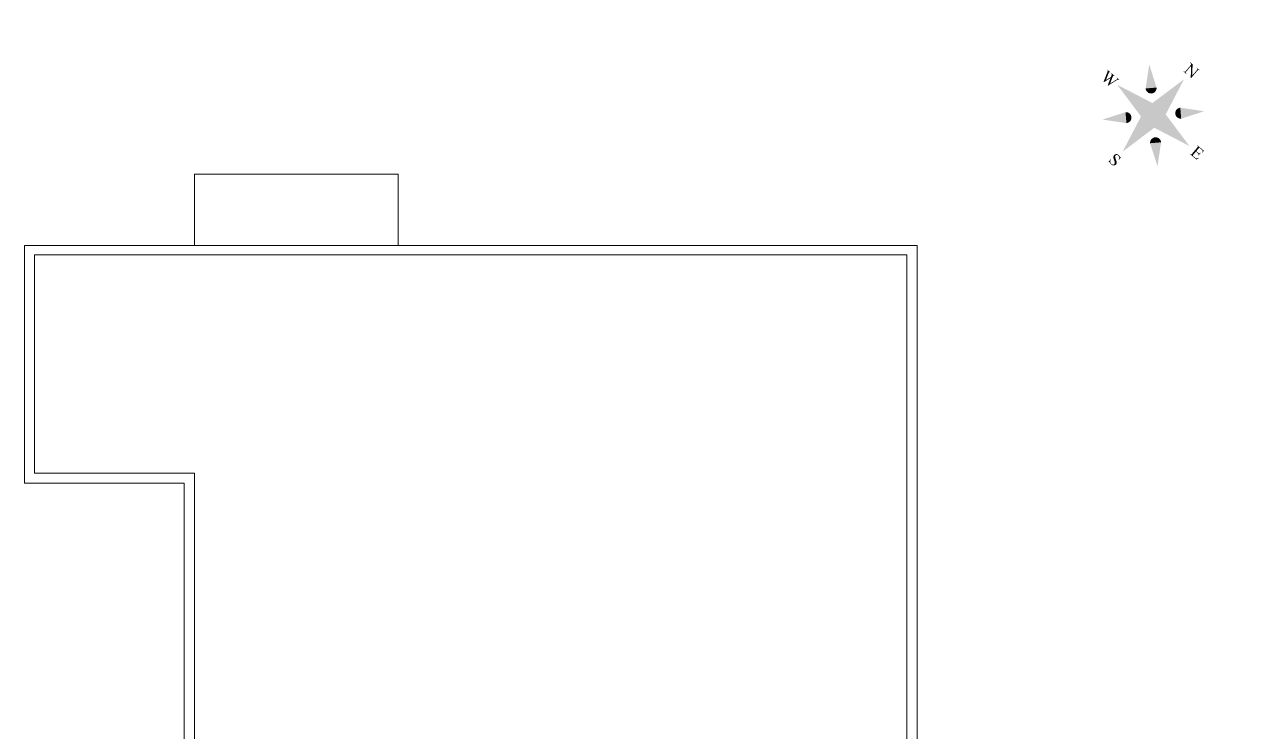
# Model space of a CAD drawing. Header units: inches. Extents: x 41 to 213, y -29 to -2.
# Drawn here: x 85.72 to 103.65, y -12.62 to -2.21 of the extents above; entities that cross this region are included whole.
import ezdxf

# ---------------------------------------------------------------- set-up
doc = ezdxf.new("R2010")
doc.units = ezdxf.units.IN
doc.header["$MEASUREMENT"] = 0
doc.layers.add('inne_gulv', color=252, linetype='Continuous', lineweight=15)

# ---------------------------------------------------------------- blocks, each defined once
blk = doc.blocks.new('norte-26')
for points in [[(-0.345, 3.435), (-0.181, 3.453), (-0.345, 3.453)], [(-0.181, 3.453), (-0.345, 3.435), (-0.321, 3.435)], [(-0.181, 3.453), (-0.321, 3.435), (-0.305, 3.431)], [(-0.181, 3.453), (-0.305, 3.431), (-0.281, 3.423)], [(-0.181, 3.453), (-0.281, 3.423), (-0.264, 3.413)], [(-0.181, 3.453), (-0.264, 3.413), (-0.247, 3.398)], [(-0.181, 3.453), (-0.247, 3.398), (-0.224, 3.373)], [(-0.181, 3.453), (-0.224, 3.373), (-0.184, 3.324)], [(-0.224, 3.373), (-0.224, 2.947), (-0.184, 3.324)], [(-0.184, 3.324), (-0.224, 2.947), (-0.184, 2.947)], [(-0.181, 3.453), (-0.184, 3.324), (0.197, 2.983)], [(-0.184, 3.324), (0.221, 2.83), (0.197, 2.983)], [(0.327, 3.44), (0.327, 3.453), (0.108, 3.453)], [(0.108, 3.453), (0.305, 3.44), (0.327, 3.44)], [(0.108, 3.453), (0.108, 3.44), (0.305, 3.44)], [(0.305, 3.44), (0.108, 3.44), (0.13, 3.44)], [(0.13, 3.44), (0.147, 3.439), (0.286, 3.438)], [(0.305, 3.44), (0.13, 3.44), (0.286, 3.438)], [(0.147, 3.439), (0.162, 3.435), (0.286, 3.438)], [(0.286, 3.438), (0.162, 3.435), (0.27, 3.434)], [(0.162, 3.435), (0.174, 3.429), (0.27, 3.434)], [(0.27, 3.434), (0.174, 3.429), (0.258, 3.426)], [(0.174, 3.429), (0.184, 3.42), (0.258, 3.426)], [(0.258, 3.426), (0.184, 3.42), (0.248, 3.415)], [(0.184, 3.42), (0.19, 3.41), (0.248, 3.415)], [(0.248, 3.415), (0.19, 3.41), (0.24, 3.39)], [(0.19, 3.41), (0.194, 3.394), (0.24, 3.39)], [(0.194, 3.394), (0.197, 3.373), (0.24, 3.39)], [(0.24, 3.39), (0.197, 3.373), (0.238, 3.346)], [(0.197, 3.373), (0.197, 3.346), (0.238, 3.346)], [(0.197, 3.346), (0.197, 2.983), (0.238, 2.83)], [(0.238, 3.346), (0.197, 3.346), (0.238, 2.83)], [(-0.314, 2.853), (-0.314, 2.84), (-0.094, 2.84)], [(-0.094, 2.84), (-0.292, 2.853), (-0.314, 2.853)], [(-0.272, 2.855), (-0.292, 2.853), (-0.134, 2.854)], [(-0.134, 2.854), (-0.292, 2.853), (-0.116, 2.853)], [(-0.094, 2.853), (-0.292, 2.853), (-0.094, 2.84)], [(-0.292, 2.853), (-0.094, 2.853), (-0.116, 2.853)], [(-0.257, 2.86), (-0.272, 2.855), (-0.148, 2.858)], [(-0.148, 2.858), (-0.272, 2.855), (-0.134, 2.854)], [(-0.244, 2.867), (-0.257, 2.86), (-0.161, 2.864)], [(-0.161, 2.864), (-0.257, 2.86), (-0.148, 2.858)], [(-0.234, 2.878), (-0.244, 2.867), (-0.171, 2.873)], [(-0.171, 2.873), (-0.244, 2.867), (-0.161, 2.864)], [(-0.226, 2.903), (-0.234, 2.878), (-0.18, 2.899)], [(-0.18, 2.899), (-0.234, 2.878), (-0.176, 2.883)], [(-0.176, 2.883), (-0.234, 2.878), (-0.171, 2.873)], [(-0.224, 2.947), (-0.226, 2.903), (-0.183, 2.92)], [(-0.183, 2.92), (-0.226, 2.903), (-0.18, 2.899)], [(-0.184, 2.947), (-0.224, 2.947), (-0.183, 2.92)], [(0.197, 2.983), (0.221, 2.83), (0.238, 2.83)], [(-0.009, 2.545), (-0.475, 0.483), (-0.009, 2.545), (0.458, 0.481)], [(-1.936, 1.94), (-1.255, 0.843), (-1.936, 1.94), (-0.839, 1.258)], [(1.917, 1.94), (0.82, 1.258), (1.917, 1.94), (1.236, 0.843)], [(-1.255, 0.843), (-1.206, 0.803), (-1.233, 0.864), (-1.142, 0.773)], [(-1.233, 0.864), (-1.142, 0.773), (-1.196, 0.901), (-1.051, 0.757)], [(-1.196, 0.901), (-1.051, 0.757), (-1.159, 0.939), (-0.984, 0.764)], [(-1.159, 0.939), (-0.984, 0.764), (-1.121, 0.976), (-0.928, 0.782)], [(-1.121, 0.976), (-0.928, 0.782), (-1.084, 1.013), (-0.88, 0.809)], [(-1.084, 1.013), (-0.88, 0.809), (-1.047, 1.051), (-0.839, 0.843)], [(-1.047, 1.051), (-0.839, 0.843), (-1.01, 1.088), (-0.805, 0.884)], [(-1.01, 1.088), (-0.805, 0.884), (-0.972, 1.125), (-0.778, 0.931)], [(-0.972, 1.125), (-0.778, 0.931), (-0.935, 1.163), (-0.76, 0.987)], [(-0.935, 1.163), (-0.76, 0.987), (-0.898, 1.2), (-0.753, 1.055)], [(-0.898, 1.2), (-0.753, 1.055), (-0.86, 1.237), (-0.769, 1.146)], [(-0.86, 1.237), (-0.769, 1.146), (-0.839, 1.258), (-0.796, 1.204)], [(0.842, 1.237), (0.75, 1.146), (0.879, 1.2), (0.734, 1.055)], [(0.879, 1.2), (0.734, 1.055), (0.916, 1.163), (0.741, 0.987)], [(0.916, 1.163), (0.741, 0.987), (0.954, 1.125), (0.76, 0.931)], [(0.82, 1.258), (0.781, 1.209), (0.842, 1.237), (0.75, 1.146)], [(0.954, 1.125), (0.76, 0.931), (0.991, 1.088), (0.786, 0.884)], [(0.991, 1.088), (0.786, 0.884), (1.028, 1.051), (0.82, 0.843)], [(1.028, 1.051), (0.82, 0.843), (1.065, 1.013), (0.861, 0.809)], [(1.065, 1.013), (0.861, 0.809), (1.103, 0.976), (0.909, 0.782)], [(1.103, 0.976), (0.909, 0.782), (1.14, 0.939), (0.965, 0.764)], [(1.14, 0.939), (0.965, 0.764), (1.177, 0.901), (1.033, 0.757)], [(1.177, 0.901), (1.033, 0.757), (1.215, 0.864), (1.123, 0.773)], [(1.215, 0.864), (1.123, 0.773), (1.236, 0.843), (1.181, 0.8)], [(-3.24, 0.273), (-3.24, 0.286), (-3.466, 0.286)], [(-3.466, 0.286), (-3.251, 0.273), (-3.24, 0.273)], [(-3.466, 0.286), (-3.466, 0.273), (-3.251, 0.273)], [(-3.466, 0.273), (-3.442, 0.271), (-3.272, 0.27)], [(-3.251, 0.273), (-3.466, 0.273), (-3.272, 0.27)], [(-3.442, 0.271), (-3.424, 0.264), (-3.272, 0.27)], [(-3.272, 0.27), (-3.424, 0.264), (-3.288, 0.262)], [(-3.424, 0.264), (-3.41, 0.253), (-3.288, 0.262)], [(-3.288, 0.262), (-3.41, 0.253), (-3.297, 0.25)], [(-3.41, 0.253), (-3.399, 0.238), (-3.297, 0.25)], [(-3.297, 0.25), (-3.399, 0.238), (-3.3, 0.236)], [(-3.399, 0.238), (-3.373, 0.17), (-3.3, 0.236)], [(-3.3, 0.236), (-3.373, 0.17), (-3.295, 0.209)], [(-3.295, 0.209), (-3.373, 0.17), (-3.28, 0.162)], [(-3.373, 0.17), (-3.197, -0.341), (-3.28, 0.162)], [(-3.28, 0.162), (-3.197, -0.341), (-3.162, -0.183)], [(-2.944, 0.273), (-2.944, 0.286), (-3.182, 0.286)], [(-3.182, 0.286), (-2.96, 0.273), (-2.944, 0.273)], [(-3.182, 0.286), (-3.182, 0.273), (-2.96, 0.273)], [(-3.182, 0.273), (-3.155, 0.27), (-2.982, 0.27)], [(-2.96, 0.273), (-3.182, 0.273), (-2.982, 0.27)], [(-3.043, 0.05), (-3.162, -0.183), (-3.171, -0.341)], [(-3.065, 0.111), (-3.162, -0.183), (-3.043, 0.05)], [(-3.155, 0.27), (-3.133, 0.258), (-2.997, 0.262)], [(-2.982, 0.27), (-3.155, 0.27), (-2.997, 0.262)], [(-2.997, 0.262), (-3.133, 0.258), (-3.006, 0.248)], [(-3.133, 0.258), (-3.118, 0.243), (-3.006, 0.248)], [(-3.006, 0.248), (-3.118, 0.243), (-3.009, 0.232)], [(-3.118, 0.243), (-3.097, 0.202), (-3.009, 0.232)], [(-3.009, 0.232), (-3.097, 0.202), (-3.004, 0.199)], [(-3.097, 0.202), (-3.083, 0.16), (-3.004, 0.199)], [(-3.004, 0.199), (-3.083, 0.16), (-2.989, 0.149)], [(-3.083, 0.16), (-3.065, 0.111), (-2.989, 0.149)], [(-2.989, 0.149), (-3.065, 0.111), (-3.043, 0.05)], [(-2.989, 0.149), (-3.043, 0.05), (-2.871, -0.185)], [(-3.043, 0.05), (-2.906, -0.341), (-2.871, -0.185)], [(-2.725, 0.156), (-2.763, 0.156), (-2.881, -0.341)], [(-2.763, 0.156), (-2.871, -0.185), (-2.881, -0.341)], [(-2.629, 0.273), (-2.629, 0.286), (-2.811, 0.286)], [(-2.811, 0.286), (-2.811, 0.273), (-2.629, 0.273)], [(-2.811, 0.273), (-2.786, 0.271), (-2.651, 0.271)], [(-2.629, 0.273), (-2.811, 0.273), (-2.651, 0.271)], [(-2.786, 0.271), (-2.766, 0.266), (-2.651, 0.271)], [(-2.651, 0.271), (-2.766, 0.266), (-2.668, 0.264)], [(-2.766, 0.266), (-2.757, 0.261), (-2.668, 0.264)], [(-2.748, 0.204), (-2.763, 0.156), (-2.725, 0.156)], [(-2.668, 0.264), (-2.757, 0.261), (-2.683, 0.251)], [(-2.757, 0.261), (-2.75, 0.253), (-2.683, 0.251)], [(-2.75, 0.253), (-2.745, 0.244), (-2.683, 0.251)], [(-2.743, 0.234), (-2.748, 0.204), (-2.696, 0.232)], [(-2.696, 0.232), (-2.748, 0.204), (-2.708, 0.205)], [(-2.708, 0.205), (-2.748, 0.204), (-2.725, 0.156)], [(-2.683, 0.251), (-2.745, 0.244), (-2.696, 0.232)], [(-2.745, 0.244), (-2.743, 0.234), (-2.696, 0.232)], [(-2.542, 0.013), (-0.477, -0.455), (-2.542, 0.013), (-0.475, 0.483)], [(-0.475, 0.483), (0.458, 0.481), (-0.477, -0.455), (0.458, -0.455)], [(2.523, 0.013), (0.458, 0.481), (2.523, 0.013), (0.458, -0.455)], [(2.801, 0.307), (3.271, 0.32), (2.801, 0.32)], [(3.271, 0.32), (2.801, 0.307), (2.823, 0.307)], [(3.271, 0.32), (2.823, 0.307), (3.179, 0.287)], [(2.823, 0.307), (2.841, 0.305), (3.179, 0.287)], [(2.841, 0.305), (2.856, 0.302), (3.179, 0.287)], [(2.856, 0.302), (2.975, 0.289), (3.14, 0.289)], [(2.856, 0.302), (3.14, 0.289), (3.179, 0.287)], [(2.856, 0.302), (2.868, 0.296), (2.975, 0.289)], [(2.868, 0.296), (2.878, 0.288), (2.975, 0.289)], [(2.975, 0.289), (2.878, 0.288), (2.883, 0.278)], [(2.975, 0.289), (2.883, 0.278), (2.975, 0.042)], [(2.883, 0.278), (2.887, 0.262), (2.975, 0.042)], [(2.887, 0.262), (2.89, 0.24), (2.975, 0.042)], [(2.89, 0.24), (2.89, 0.213), (2.975, 0.042)], [(2.89, 0.213), (2.89, -0.186), (2.975, 0.042)], [(2.975, 0.042), (2.89, -0.186), (2.975, 0.011)], [(2.975, 0.011), (2.89, -0.186), (2.975, -0.193)], [(2.975, 0.011), (3.105, 0.042), (2.975, 0.042)], [(3.105, 0.042), (2.975, 0.011), (3.105, 0.011)], [(3.129, 0.044), (3.105, 0.042), (3.176, -0.008)], [(3.105, 0.042), (3.105, 0.011), (3.138, 0.009)], [(3.105, 0.042), (3.138, 0.009), (3.161, 0.002)], [(3.105, 0.042), (3.161, 0.002), (3.176, -0.008)], [(3.148, 0.046), (3.129, 0.044), (3.176, -0.008)], [(3.163, 0.051), (3.148, 0.046), (3.187, -0.022)], [(3.148, 0.046), (3.176, -0.008), (3.187, -0.022)], [(3.174, 0.059), (3.163, 0.051), (3.213, -0.078)], [(3.163, 0.051), (3.187, -0.022), (3.213, -0.078)], [(3.184, 0.071), (3.174, 0.059), (3.213, -0.078)], [(3.271, 0.32), (3.179, 0.287), (3.203, 0.282)], [(3.192, 0.087), (3.184, 0.071), (3.213, -0.078)], [(3.197, 0.108), (3.192, 0.087), (3.213, -0.078)], [(3.197, 0.108), (3.213, 0.132), (3.199, 0.132)], [(3.213, 0.132), (3.197, 0.108), (3.213, -0.078)], [(3.271, 0.32), (3.203, 0.282), (3.223, 0.27)], [(3.271, 0.32), (3.223, 0.27), (3.237, 0.253)], [(3.271, 0.32), (3.237, 0.253), (3.275, 0.186)], [(3.237, 0.253), (3.248, 0.227), (3.275, 0.186)], [(3.248, 0.227), (3.257, 0.186), (3.275, 0.186)], [(-3.162, -0.183), (-3.197, -0.341), (-3.171, -0.341)], [(-2.871, -0.185), (-2.906, -0.341), (-2.881, -0.341)], [(-0.009, -2.519), (0.458, -0.455), (-0.009, -2.519), (-0.477, -0.455)], [(2.801, -0.28), (2.801, -0.293), (3.272, -0.293)], [(3.272, -0.293), (2.823, -0.28), (2.801, -0.28)], [(2.844, -0.277), (2.823, -0.28), (3.272, -0.293)], [(2.865, -0.269), (2.844, -0.277), (3.272, -0.293)], [(2.877, -0.26), (2.865, -0.269), (3.004, -0.261)], [(3.004, -0.261), (2.865, -0.269), (3.026, -0.262)], [(3.026, -0.262), (2.865, -0.269), (3.272, -0.293)], [(2.885, -0.247), (2.877, -0.26), (2.984, -0.25)], [(2.984, -0.25), (2.877, -0.26), (2.991, -0.257)], [(2.991, -0.257), (2.877, -0.26), (3.004, -0.261)], [(2.889, -0.224), (2.885, -0.247), (2.976, -0.226)], [(2.976, -0.226), (2.885, -0.247), (2.979, -0.243)], [(2.979, -0.243), (2.885, -0.247), (2.984, -0.25)], [(2.89, -0.186), (2.889, -0.224), (2.975, -0.193)], [(2.975, -0.193), (2.889, -0.224), (2.976, -0.226)], [(3.272, -0.293), (3.13, -0.262), (3.026, -0.262)], [(3.174, -0.26), (3.13, -0.262), (3.272, -0.293)], [(3.205, -0.255), (3.174, -0.26), (3.272, -0.293)], [(3.187, -0.022), (3.193, -0.043), (3.213, -0.078)], [(3.193, -0.043), (3.199, -0.078), (3.213, -0.078)], [(3.227, -0.243), (3.205, -0.255), (3.272, -0.293)], [(3.25, -0.225), (3.227, -0.243), (3.272, -0.293)], [(3.278, -0.188), (3.25, -0.225), (3.272, -0.293)], [(3.325, -0.137), (3.278, -0.188), (3.272, -0.293)], [(3.278, -0.188), (3.325, -0.137), (3.307, -0.137)], [(-1.936, -1.914), (-0.839, -1.232), (-1.936, -1.914), (-1.255, -0.817)], [(-1.233, -0.838), (-1.142, -0.746), (-1.255, -0.817), (-1.2, -0.773)], [(-1.196, -0.875), (-1.051, -0.731), (-1.233, -0.838), (-1.142, -0.746)], [(-1.159, -0.912), (-0.984, -0.737), (-1.196, -0.875), (-1.051, -0.731)], [(-1.121, -0.95), (-0.928, -0.756), (-1.159, -0.912), (-0.984, -0.737)], [(-1.084, -0.987), (-0.88, -0.783), (-1.121, -0.95), (-0.928, -0.756)], [(-1.047, -1.024), (-0.839, -0.817), (-1.084, -0.987), (-0.88, -0.783)], [(-1.01, -1.062), (-0.805, -0.857), (-1.047, -1.024), (-0.839, -0.817)], [(-0.972, -1.099), (-0.778, -0.905), (-1.01, -1.062), (-0.805, -0.857)], [(-0.935, -1.136), (-0.76, -0.961), (-0.972, -1.099), (-0.778, -0.905)], [(-0.898, -1.174), (-0.753, -1.029), (-0.935, -1.136), (-0.76, -0.961)], [(-0.86, -1.211), (-0.769, -1.119), (-0.898, -1.174), (-0.753, -1.029)], [(-0.839, -1.232), (-0.8, -1.183), (-0.86, -1.211), (-0.769, -1.119)], [(0.916, -1.136), (0.741, -0.961), (0.879, -1.174), (0.734, -1.029)], [(0.879, -1.174), (0.734, -1.029), (0.842, -1.211), (0.75, -1.119)], [(0.954, -1.099), (0.76, -0.905), (0.916, -1.136), (0.741, -0.961)], [(0.842, -1.211), (0.75, -1.119), (0.82, -1.232), (0.777, -1.177)], [(0.991, -1.062), (0.786, -0.857), (0.954, -1.099), (0.76, -0.905)], [(1.028, -1.024), (0.82, -0.817), (0.991, -1.062), (0.786, -0.857)], [(1.065, -0.987), (0.861, -0.783), (1.028, -1.024), (0.82, -0.817)], [(1.917, -1.914), (1.236, -0.817), (1.917, -1.914), (0.82, -1.232)], [(1.103, -0.95), (0.909, -0.756), (1.065, -0.987), (0.861, -0.783)], [(1.14, -0.912), (0.965, -0.737), (1.103, -0.95), (0.909, -0.756)], [(1.177, -0.875), (1.033, -0.731), (1.14, -0.912), (0.965, -0.737)], [(1.215, -0.838), (1.123, -0.746), (1.177, -0.875), (1.033, -0.731)], [(1.236, -0.817), (1.187, -0.777), (1.215, -0.838), (1.123, -0.746)], [(-0.232, -2.932), (-0.235, -2.964), (-0.162, -2.944)], [(-0.162, -2.944), (-0.235, -2.964), (-0.159, -2.957)], [(-0.159, -2.957), (-0.235, -2.964), (-0.153, -2.969)], [(-0.235, -2.964), (-0.231, -3.001), (-0.153, -2.969)], [(-0.223, -2.901), (-0.232, -2.932), (-0.162, -2.912)], [(-0.162, -2.912), (-0.232, -2.932), (-0.164, -2.93)], [(-0.164, -2.93), (-0.232, -2.932), (-0.162, -2.944)], [(-0.153, -2.969), (-0.231, -3.001), (-0.145, -2.981)], [(-0.145, -2.981), (-0.231, -3.001), (-0.127, -3)], [(-0.127, -3), (-0.231, -3.001), (-0.099, -3.021)], [(-0.231, -3.001), (-0.219, -3.035), (-0.099, -3.021)], [(-0.204, -3.289), (-0.217, -3.229), (-0.231, -3.229)], [(-0.231, -3.229), (-0.231, -3.44), (-0.204, -3.289)], [(-0.207, -2.874), (-0.223, -2.901), (-0.147, -2.879)], [(-0.147, -2.879), (-0.223, -2.901), (-0.156, -2.895)], [(-0.156, -2.895), (-0.223, -2.901), (-0.162, -2.912)], [(-0.099, -3.021), (-0.219, -3.035), (-0.062, -3.045)], [(-0.219, -3.035), (-0.198, -3.066), (-0.062, -3.045)], [(-0.185, -2.848), (-0.207, -2.874), (-0.117, -2.851)], [(-0.117, -2.851), (-0.207, -2.874), (-0.133, -2.864)], [(-0.133, -2.864), (-0.207, -2.874), (-0.147, -2.879)], [(-0.062, -3.045), (-0.198, -3.066), (-0.016, -3.072)], [(-0.198, -3.066), (-0.17, -3.094), (-0.016, -3.072)], [(-0.159, -2.827), (-0.185, -2.848), (-0.079, -2.837)], [(-0.079, -2.837), (-0.185, -2.848), (-0.099, -2.842)], [(-0.099, -2.842), (-0.185, -2.848), (-0.117, -2.851)], [(-0.016, -3.072), (-0.17, -3.094), (0.054, -3.113)], [(-0.17, -3.094), (-0.127, -3.125), (0.054, -3.113)], [(-0.129, -2.811), (-0.159, -2.827), (0.017, -2.813)], [(0.017, -2.813), (-0.159, -2.827), (0.044, -2.824)], [(0.044, -2.824), (-0.159, -2.827), (0.065, -2.832)], [(-0.159, -2.827), (-0.079, -2.837), (-0.057, -2.835)], [(-0.159, -2.827), (-0.057, -2.835), (0.065, -2.832)], [(-0.095, -2.803), (-0.129, -2.811), (-0.009, -2.805)], [(-0.009, -2.805), (-0.129, -2.811), (0.017, -2.813)], [(0.054, -3.113), (-0.127, -3.125), (0.1, -3.143)], [(-0.127, -3.125), (-0.062, -3.164), (0.1, -3.143)], [(-0.058, -2.799), (-0.095, -2.803), (-0.034, -2.801)], [(-0.034, -2.801), (-0.095, -2.803), (-0.009, -2.805)], [(0.1, -3.143), (-0.062, -3.164), (0.129, -3.17)], [(-0.062, -3.164), (0, -3.199), (0.129, -3.17)], [(0.065, -2.832), (-0.057, -2.835), (0.079, -2.835)], [(0.079, -2.835), (-0.057, -2.835), (-0.036, -2.837)], [(0.079, -2.835), (-0.036, -2.837), (-0.017, -2.84)], [(0.079, -2.835), (-0.017, -2.84), (0.003, -2.847)], [(0.129, -3.17), (0, -3.199), (0.15, -3.201)], [(0, -3.199), (0.033, -3.22), (0.15, -3.201)], [(0.079, -2.835), (0.003, -2.847), (0.022, -2.856)], [(0.079, -2.835), (0.022, -2.856), (0.04, -2.868)], [(0.15, -3.201), (0.033, -3.22), (0.164, -3.235)], [(0.033, -3.22), (0.055, -3.241), (0.164, -3.235)], [(0.079, -2.835), (0.04, -2.868), (0.056, -2.881)], [(0.164, -3.235), (0.055, -3.241), (0.168, -3.27)], [(0.055, -3.241), (0.071, -3.263), (0.168, -3.27)], [(0.079, -2.835), (0.056, -2.881), (0.07, -2.896)], [(0.079, -2.835), (0.07, -2.896), (0.081, -2.913)], [(0.089, -2.833), (0.079, -2.835), (0.123, -3.01)], [(0.079, -2.835), (0.081, -2.913), (0.091, -2.933)], [(0.079, -2.835), (0.091, -2.933), (0.123, -3.01)], [(0.098, -2.828), (0.089, -2.833), (0.123, -3.01)], [(0.091, -2.933), (0.099, -2.956), (0.123, -3.01)], [(0.104, -2.818), (0.098, -2.828), (0.123, -3.01)], [(0.099, -2.956), (0.105, -2.981), (0.123, -3.01)], [(0.104, -2.818), (0.123, -2.799), (0.11, -2.799)], [(0.123, -2.799), (0.104, -2.818), (0.123, -3.01)], [(0.105, -2.981), (0.11, -3.01), (0.123, -3.01)], [(-0.204, -3.289), (-0.231, -3.44), (-0.186, -3.33)], [(-0.186, -3.33), (-0.231, -3.44), (-0.175, -3.347)], [(-0.175, -3.347), (-0.231, -3.44), (-0.207, -3.411)], [(-0.207, -3.411), (-0.231, -3.44), (-0.213, -3.422)], [(-0.213, -3.422), (-0.231, -3.44), (-0.217, -3.44)], [(-0.175, -3.347), (-0.207, -3.411), (-0.161, -3.361)], [(-0.161, -3.361), (-0.207, -3.411), (-0.2, -3.406)], [(-0.161, -3.361), (-0.2, -3.406), (-0.145, -3.374)], [(-0.145, -3.374), (-0.2, -3.406), (-0.126, -3.386)], [(-0.126, -3.386), (-0.2, -3.406), (-0.19, -3.404)], [(-0.126, -3.386), (-0.19, -3.404), (-0.105, -3.396)], [(-0.105, -3.396), (-0.19, -3.404), (-0.084, -3.403)], [(-0.084, -3.403), (-0.19, -3.404), (-0.061, -3.407)], [(-0.19, -3.404), (-0.17, -3.408), (-0.061, -3.407)], [(-0.061, -3.407), (-0.17, -3.408), (-0.038, -3.408)], [(-0.17, -3.408), (-0.134, -3.419), (-0.038, -3.408)], [(-0.038, -3.408), (-0.134, -3.419), (0.085, -3.412)], [(0.085, -3.412), (-0.134, -3.419), (0.052, -3.427)], [(-0.134, -3.419), (-0.075, -3.436), (0.052, -3.427)], [(0.052, -3.427), (-0.075, -3.436), (0.015, -3.437)], [(-0.075, -3.436), (-0.025, -3.44), (0.015, -3.437)], [(-0.011, -3.407), (-0.038, -3.408), (0.085, -3.412)], [(0.012, -3.401), (-0.011, -3.407), (0.085, -3.412)], [(0.033, -3.392), (0.012, -3.401), (0.085, -3.412)], [(0.05, -3.379), (0.033, -3.392), (0.114, -3.39)], [(0.114, -3.39), (0.033, -3.392), (0.085, -3.412)], [(0.137, -3.363), (0.05, -3.379), (0.114, -3.39)], [(0.065, -3.363), (0.05, -3.379), (0.137, -3.363)], [(0.075, -3.346), (0.065, -3.363), (0.137, -3.363)], [(0.071, -3.263), (0.08, -3.286), (0.168, -3.27)], [(0.081, -3.328), (0.075, -3.346), (0.154, -3.335)], [(0.154, -3.335), (0.075, -3.346), (0.137, -3.363)], [(0.168, -3.27), (0.08, -3.286), (0.165, -3.304)], [(0.08, -3.286), (0.083, -3.308), (0.165, -3.304)], [(0.083, -3.308), (0.081, -3.328), (0.154, -3.335)], [(0.165, -3.304), (0.083, -3.308), (0.154, -3.335)]]:
    blk.add_solid(points)

msp = doc.modelspace()

# ---------------------------------------------------------------- linework, layer by layer
at = {"layer": 'inne_gulv'}
for p, q in [((88.222, -4.414), (91.222, -4.414)), ((88.222, -5.464), (88.222, -4.414)), ((91.222, -5.464), (91.222, -4.414)), ((85.718, -8.964), (85.718, -5.464)), ((85.718, -5.464), (98.708, -5.464)), ((87.718, -5.464), (98.858, -5.464)), ((98.858, -15.19), (98.858, -5.464)), ((85.868, -8.814), (85.868, -5.604)), ((85.868, -5.604), (98.708, -5.604)), ((98.708, -5.604), (98.708, -15.19)), ((88.072, -8.964), (85.718, -8.964)), ((88.222, -8.814), (85.868, -8.814)), ((87.742, -8.964), (87.718, -8.964)), ((88.072, -16.737), (88.072, -8.964)), ((88.222, -16.737), (88.222, -8.814))]:
    msp.add_line(p, q, dxfattribs=at)

# ---------------------------------------------------------------- block references
at = {"color": 4, "xscale": 0.2755905511810737, "yscale": 0.2755905511810737, "zscale": 0.2755905511810737, "rotation": 319.6650077751254}
msp.add_blockref('norte-26', (102.336, -3.555), dxfattribs=at)

doc.saveas('drawing.dxf')
